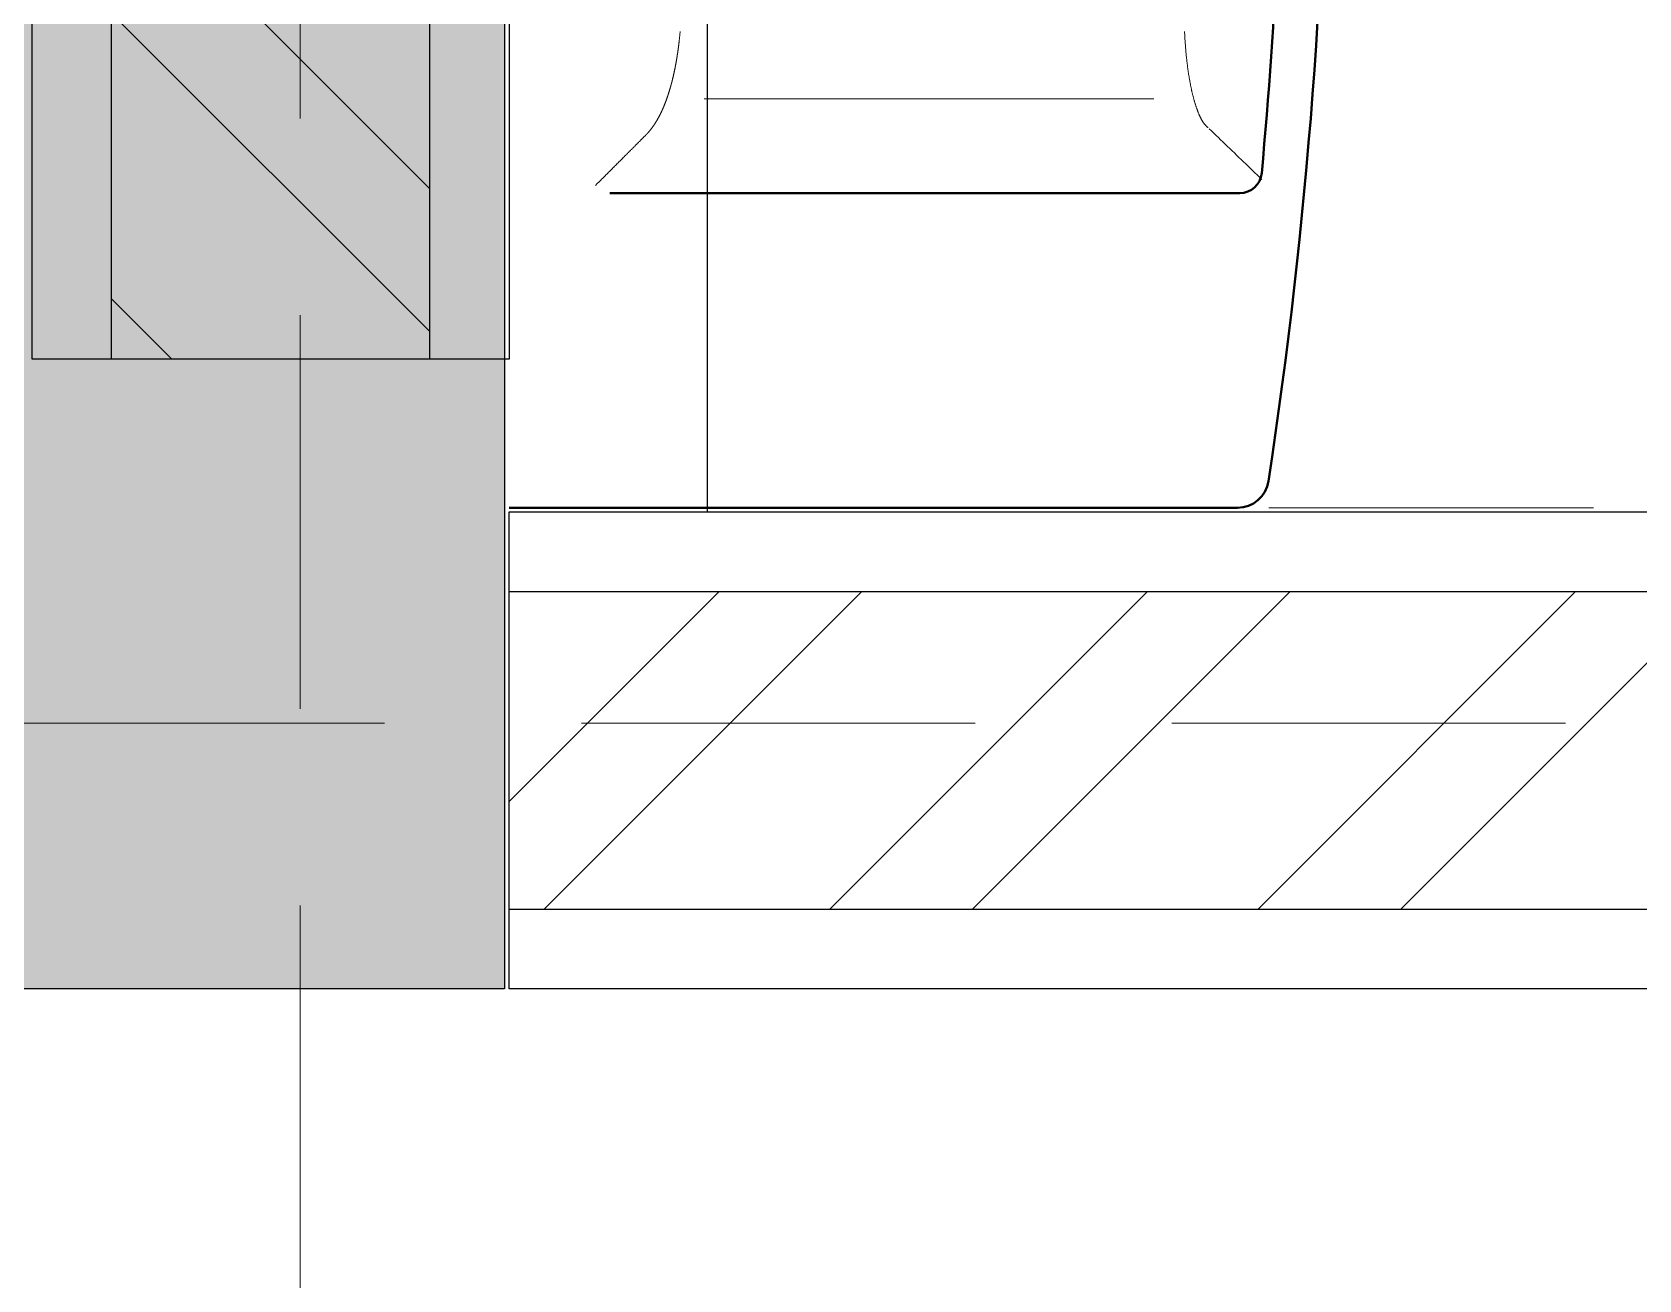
# Model space of a CAD drawing. Header units: millimetres. Extents: x 8 to 218431, y 13 to 56484.
# Drawn here: x 35397 to 35907, y 20606 to 21002 of the extents above; entities that cross this region are included whole.
import ezdxf

# ---------------------------------------------------------------- set-up
doc = ezdxf.new("R2010")
doc.units = ezdxf.units.MM
doc.header["$MEASUREMENT"] = 0
doc.linetypes.add('HIDDEN2', pattern=[0.1875, 0.125, -0.0625])
for name, color, linetype, lineweight in [('AS', 8, 'HIDDEN2', 5), ('BODY', 7, 'Continuous', 40), ('BODY2', 7, 'Continuous', 15), ('Dimensi', 252, 'Continuous', 9), ('HATCH', 8, 'Continuous', 5)]:
    doc.layers.add(name, color=color, linetype=linetype, lineweight=lineweight)
doc.layers.add('tampak', color=7, linetype='Continuous')
doc.layers.add('WALL', color=255, linetype='Continuous')

# ---------------------------------------------------------------- blocks, each defined once
blk = doc.blocks.new('*U94')
at = {"layer": 'HATCH'}
h = blk.add_hatch(dxfattribs=at)
h.set_pattern_fill('ANSI32', color=0, scale=10)
h.set_pattern_definition([(45, (1680.43, -10567.46), (-67.3519, 67.3519), []), (45, (1725.33, -10567.46), (-67.3519, 67.3519), [])])
h.paths.add_polyline_path([(8691.62, -50), (8691.62, 50), (8245.96, 50), (8245.96, -50)])
at = {"layer": 'WALL', "color": 0}
for points in [[(8245.96, 75), (8691.62, 75), (8691.62, -75), (8245.96, -75)], [(8245.96, 50), (8691.62, 50), (8691.62, -50), (8245.96, -50)]]:
    blk.add_lwpolyline(points, close=True, dxfattribs=at)
blk = doc.blocks.new('*U16')
at = {"layer": 'HATCH'}
h = blk.add_hatch(dxfattribs=at)
h.set_pattern_fill('ANSI32', color=0, scale=10)
h.set_pattern_definition([(45, (-20295.84, -10567.46), (-67.3519, 67.3519), []), (45, (-20250.935, -10567.46), (-67.3519, 67.3519), [])])
h.paths.add_polyline_path([(-3332.89, 50), (-3332.89, -50), (-1705.79, -50), (-1705.79, 50)])
at = {"layer": 'WALL', "color": 0}
for points in [[(-3332.89, 75), (-1705.79, 75), (-1705.79, -75), (-3332.89, -75)], [(-3332.89, 50), (-1705.79, 50), (-1705.79, -50), (-3332.89, -50)]]:
    blk.add_lwpolyline(points, close=True, dxfattribs=at)
blk = doc.blocks.new('A$Cbe85e2cb')
at = {"layer": 'BODY'}
for points in [[(0.00849, 0.25572, -0.075788), (0.50151, 0.25572)], [(0.10636, 0.25357, -0.045928), (0.40364, 0.25357)], [(0, 0.24583, -0.370565), (0.00849, 0.25572)], [(0.1, 0.2466, -0.387577), (0.10636, 0.25357)]]:
    blk.add_lwpolyline(points, format="xyb", dxfattribs=at)
for points in [[(0, 0.24583), (0, 0.0144)], [(0.1, 0.2466), (0.1, 0.0464)]]:
    blk.add_lwpolyline(points, dxfattribs=at)
at = {"layer": 'BODY2'}
for points in [[(0.12046, 0.23688), (0.11976, 0.23761), (0.11907, 0.23834), (0.11837, 0.23906), (0.11767, 0.23979), (0.11697, 0.24052), (0.11627, 0.24125), (0.11557, 0.24197), (0.11487, 0.2427), (0.11417, 0.24343), (0.11347, 0.24415), (0.11277, 0.24488), (0.11207, 0.2456), (0.11137, 0.24633), (0.11067, 0.24706), (0.10998, 0.24778), (0.10928, 0.24851), (0.10858, 0.24923), (0.10788, 0.24996), (0.10718, 0.25068), (0.10648, 0.25141), (0.10578, 0.25213), (0.10508, 0.25285), (0.10438, 0.25358)], [(0.12078, 0.23649), (0.12087, 0.2364), (0.12096, 0.23631), (0.12104, 0.23623), (0.12111, 0.23615), (0.12118, 0.23608), (0.12126, 0.23601), (0.12133, 0.23594), (0.1214, 0.23587), (0.12148, 0.2358), (0.12155, 0.23574), (0.12162, 0.23567), (0.12169, 0.23561), (0.12176, 0.23555), (0.12183, 0.23549), (0.1219, 0.23543), (0.12197, 0.23537), (0.12205, 0.23531), (0.12213, 0.23526), (0.1222, 0.2352), (0.12228, 0.23514), (0.12237, 0.23508), (0.12245, 0.23502), (0.12254, 0.23496), (0.12263, 0.2349), (0.12272, 0.23485), (0.12281, 0.23479), (0.12291, 0.23473), (0.123, 0.23467), (0.12311, 0.23461), (0.12321, 0.23455), (0.12332, 0.23449), (0.12343, 0.23443), (0.12354, 0.23436), (0.12365, 0.2343), (0.12377, 0.23424), (0.12389, 0.23418), (0.12402, 0.23412), (0.12414, 0.23406), (0.12427, 0.23399), (0.1244, 0.23393), (0.12454, 0.23387), (0.12467, 0.23381), (0.12481, 0.23375), (0.12495, 0.23368), (0.1251, 0.23362), (0.12524, 0.23356), (0.12539, 0.2335), (0.12554, 0.23344), (0.1257, 0.23338), (0.12585, 0.23332), (0.12601, 0.23325), (0.12617, 0.23319), (0.12633, 0.23313), (0.1265, 0.23307), (0.12666, 0.23301), (0.12683, 0.23295), (0.127, 0.23289), (0.12717, 0.23283), (0.12735, 0.23277), (0.12752, 0.23272), (0.1277, 0.23266), (0.12788, 0.2326), (0.12806, 0.23254), (0.12825, 0.23248), (0.12843, 0.23243), (0.12862, 0.23237), (0.12881, 0.23231), (0.129, 0.23226), (0.12919, 0.2322), (0.12938, 0.23214), (0.12958, 0.23209), (0.12977, 0.23204), (0.12997, 0.23198), (0.13017, 0.23193), (0.13037, 0.23187), (0.13058, 0.23182), (0.13078, 0.23177), (0.13099, 0.23172), (0.13119, 0.23166), (0.1314, 0.23161), (0.13161, 0.23156), (0.13182, 0.23151), (0.13204, 0.23146), (0.13225, 0.23141), (0.13247, 0.23136), (0.13268, 0.23131), (0.1329, 0.23126), (0.13312, 0.23122), (0.13334, 0.23117), (0.13356, 0.23112), (0.13378, 0.23108), (0.13401, 0.23103), (0.13423, 0.23099), (0.13446, 0.23094), (0.13469, 0.2309), (0.13492, 0.23085), (0.13515, 0.23081), (0.13538, 0.23076), (0.13561, 0.23072), (0.13584, 0.23068), (0.13608, 0.23064), (0.13631, 0.2306), (0.13655, 0.23056), (0.13679, 0.23052), (0.13703, 0.23048), (0.13727, 0.23044), (0.13751, 0.2304), (0.13775, 0.23036), (0.13799, 0.23032), (0.13824, 0.23028), (0.13848, 0.23025), (0.13873, 0.23021), (0.13898, 0.23018), (0.13923, 0.23014), (0.13948, 0.23011), (0.13973, 0.23007), (0.13998, 0.23004), (0.14023, 0.23), (0.14049, 0.22997), (0.14074, 0.22994), (0.141, 0.22991), (0.14125, 0.22988), (0.14151, 0.22984), (0.14177, 0.22981), (0.14203, 0.22978), (0.14229, 0.22975), (0.14255, 0.22973), (0.14281, 0.2297), (0.14308, 0.22967), (0.14334, 0.22964), (0.14361, 0.22961), (0.14387, 0.22959), (0.14414, 0.22956), (0.14441, 0.22954), (0.14468, 0.22951), (0.14495, 0.22949), (0.14522, 0.22946), (0.14549, 0.22944), (0.14577, 0.22941), (0.14604, 0.22939), (0.14631, 0.22937), (0.14659, 0.22935), (0.14687, 0.22933), (0.14714, 0.22931), (0.14742, 0.22928), (0.1477, 0.22926), (0.14798, 0.22924), (0.14826, 0.22923), (0.14855, 0.22921), (0.14883, 0.22919), (0.14911, 0.22917), (0.1494, 0.22915), (0.14968, 0.22914), (0.14997, 0.22912), (0.15026, 0.2291), (0.15055, 0.22909), (0.15084, 0.22907), (0.15113, 0.22906), (0.15142, 0.22904)], [(0.13, 0.21927), (0.13, 0.0764)], [(0.10246, 0.04186), (0.10302, 0.04242), (0.10358, 0.04298), (0.10413, 0.04353), (0.10441, 0.04381), (0.10469, 0.04409), (0.10496, 0.04436), (0.10524, 0.04464), (0.10552, 0.04492), (0.10579, 0.04519), (0.10607, 0.04547), (0.10635, 0.04575), (0.10662, 0.04602), (0.1069, 0.0463), (0.10718, 0.04658), (0.10745, 0.04685), (0.10773, 0.04713), (0.108, 0.0474), (0.10828, 0.04768), (0.10855, 0.04795), (0.10883, 0.04823), (0.1091, 0.0485), (0.10938, 0.04878), (0.10965, 0.04905), (0.10992, 0.04932), (0.1102, 0.0496), (0.11047, 0.04987), (0.11074, 0.05014), (0.11102, 0.05042), (0.11129, 0.05069), (0.11156, 0.05096), (0.11183, 0.05123), (0.11197, 0.05137), (0.1121, 0.0515), (0.11224, 0.05164), (0.11238, 0.05178), (0.11251, 0.05191), (0.11265, 0.05205), (0.11278, 0.05218), (0.11292, 0.05232), (0.11305, 0.05245), (0.11319, 0.05259), (0.11332, 0.05272), (0.11346, 0.05286), (0.11359, 0.05299), (0.11373, 0.05313), (0.11386, 0.05326), (0.11399, 0.05339), (0.11413, 0.05353), (0.11426, 0.05366), (0.1144, 0.0538), (0.11453, 0.05393), (0.11466, 0.05406), (0.1148, 0.0542), (0.11493, 0.05433), (0.11507, 0.05447), (0.1152, 0.0546), (0.11533, 0.05473), (0.11547, 0.05487), (0.1156, 0.055), (0.11573, 0.05513), (0.11586, 0.05526), (0.116, 0.0554), (0.11613, 0.05553), (0.11626, 0.05566), (0.1164, 0.0558), (0.11653, 0.05593), (0.11666, 0.05606), (0.11679, 0.05619), (0.11692, 0.05632), (0.11706, 0.05646), (0.11719, 0.05659), (0.11732, 0.05672), (0.11745, 0.05685), (0.11758, 0.05698), (0.11771, 0.05711), (0.11785, 0.05725), (0.11798, 0.05738), (0.11811, 0.05751), (0.11824, 0.05764), (0.11837, 0.05777), (0.1184, 0.0578), (0.11841, 0.05781), (0.11841, 0.05781), (0.11842, 0.05782), (0.11842, 0.05782), (0.11843, 0.05783), (0.11843, 0.05783), (0.11844, 0.05784), (0.11844, 0.05784), (0.11845, 0.05785), (0.11846, 0.05786), (0.11847, 0.05787), (0.11848, 0.05788), (0.11849, 0.05789), (0.1185, 0.0579), (0.11851, 0.05791), (0.11852, 0.05792), (0.11856, 0.05796), (0.11861, 0.05801), (0.11865, 0.05805), (0.1187, 0.05809), (0.11874, 0.05814), (0.11879, 0.05818), (0.11883, 0.05822), (0.11888, 0.05826), (0.11892, 0.05831), (0.11897, 0.05835), (0.11901, 0.05839), (0.11906, 0.05843), (0.11911, 0.05847), (0.11915, 0.05852), (0.1192, 0.05856), (0.11925, 0.0586), (0.11929, 0.05864), (0.11934, 0.05868), (0.11939, 0.05872), (0.11943, 0.05876), (0.11948, 0.05881), (0.11953, 0.05885), (0.11958, 0.05889), (0.11962, 0.05893), (0.11967, 0.05897), (0.11972, 0.05901), (0.11977, 0.05905), (0.11982, 0.05909), (0.11987, 0.05913), (0.11992, 0.05917), (0.11997, 0.05921), (0.12001, 0.05925), (0.12006, 0.05929), (0.12011, 0.05933), (0.12016, 0.05937), (0.12021, 0.05941), (0.12026, 0.05945), (0.12031, 0.05948), (0.12036, 0.05952), (0.12041, 0.05956), (0.12046, 0.0596), (0.12052, 0.05964), (0.12057, 0.05968), (0.12062, 0.05972), (0.12067, 0.05976), (0.12072, 0.05979), (0.12077, 0.05983), (0.12082, 0.05987), (0.12088, 0.05991), (0.12093, 0.05995), (0.12098, 0.05998), (0.12103, 0.06002), (0.12108, 0.06006), (0.12114, 0.0601), (0.12119, 0.06013), (0.12124, 0.06017), (0.1213, 0.06021), (0.12135, 0.06025), (0.1214, 0.06028), (0.12146, 0.06032), (0.12151, 0.06036), (0.12156, 0.06039), (0.12162, 0.06043), (0.12167, 0.06047), (0.12173, 0.0605), (0.12178, 0.06054), (0.12184, 0.06057), (0.12189, 0.06061), (0.12195, 0.06065), (0.122, 0.06068), (0.12206, 0.06072), (0.12211, 0.06075), (0.12217, 0.06079), (0.12222, 0.06083), (0.12228, 0.06086), (0.12234, 0.0609), (0.12239, 0.06093), (0.12245, 0.06097), (0.12251, 0.061), (0.12256, 0.06104), (0.12262, 0.06107), (0.12268, 0.06111), (0.12273, 0.06114), (0.12279, 0.06118), (0.12285, 0.06121), (0.12291, 0.06125), (0.12296, 0.06128), (0.12302, 0.06131), (0.12308, 0.06135), (0.12314, 0.06138), (0.1232, 0.06142), (0.12326, 0.06145), (0.12331, 0.06149), (0.12337, 0.06152), (0.12343, 0.06155), (0.12349, 0.06159), (0.12355, 0.06162), (0.12361, 0.06165), (0.12367, 0.06169), (0.12373, 0.06172), (0.12379, 0.06175), (0.12385, 0.06179), (0.12391, 0.06182), (0.12397, 0.06185), (0.12403, 0.06189), (0.12409, 0.06192), (0.12415, 0.06195), (0.12421, 0.06199), (0.12427, 0.06202), (0.12434, 0.06205), (0.1244, 0.06208), (0.12446, 0.06212), (0.12452, 0.06215), (0.12458, 0.06218), (0.12465, 0.06221), (0.12471, 0.06224), (0.12477, 0.06228), (0.12483, 0.06231), (0.1249, 0.06234), (0.12496, 0.06237), (0.12502, 0.0624), (0.12509, 0.06244), (0.12515, 0.06247), (0.12521, 0.0625), (0.12528, 0.06253), (0.12534, 0.06256), (0.1254, 0.06259), (0.12547, 0.06262), (0.12553, 0.06266), (0.1256, 0.06269), (0.12566, 0.06272), (0.12573, 0.06275), (0.12579, 0.06278), (0.12586, 0.06281), (0.12592, 0.06284), (0.12599, 0.06287), (0.12605, 0.0629), (0.12612, 0.06293), (0.12618, 0.06296), (0.12625, 0.06299), (0.12632, 0.06302), (0.12638, 0.06305), (0.12645, 0.06308), (0.12652, 0.06311), (0.12658, 0.06314), (0.12665, 0.06317), (0.12672, 0.0632), (0.12678, 0.06323), (0.12685, 0.06326), (0.12692, 0.06329), (0.12699, 0.06332), (0.12705, 0.06335), (0.12712, 0.06338), (0.12719, 0.06341), (0.12726, 0.06344), (0.12733, 0.06347), (0.1274, 0.0635), (0.12747, 0.06353), (0.12753, 0.06356), (0.1276, 0.06358), (0.12767, 0.06361), (0.12774, 0.06364), (0.12781, 0.06367), (0.12788, 0.0637), (0.12795, 0.06373), (0.12802, 0.06376), (0.12809, 0.06378), (0.12816, 0.06381), (0.12823, 0.06384), (0.1283, 0.06387), (0.12837, 0.0639), (0.12845, 0.06393), (0.12852, 0.06395), (0.12859, 0.06398), (0.12866, 0.06401), (0.12873, 0.06404), (0.1288, 0.06406), (0.12887, 0.06409), (0.12895, 0.06412), (0.12902, 0.06415), (0.12909, 0.06417), (0.12916, 0.0642), (0.12924, 0.06423), (0.12931, 0.06426), (0.12938, 0.06428), (0.12946, 0.06431), (0.12953, 0.06434), (0.1296, 0.06436), (0.12968, 0.06439), (0.12975, 0.06442), (0.12982, 0.06444), (0.1299, 0.06447), (0.12997, 0.0645), (0.13005, 0.06452), (0.13012, 0.06455), (0.13019, 0.06458), (0.13027, 0.0646), (0.13034, 0.06463), (0.13042, 0.06466), (0.1305, 0.06468), (0.13057, 0.06471), (0.13065, 0.06473), (0.13072, 0.06476), (0.1308, 0.06478), (0.13087, 0.06481), (0.13095, 0.06484), (0.13103, 0.06486), (0.1311, 0.06489), (0.13118, 0.06491), (0.13126, 0.06494), (0.13133, 0.06496), (0.13141, 0.06499), (0.13149, 0.06501), (0.13156, 0.06504), (0.13164, 0.06506), (0.13172, 0.06509), (0.1318, 0.06511), (0.13188, 0.06514), (0.13195, 0.06516), (0.13203, 0.06519), (0.13211, 0.06521), (0.13219, 0.06524), (0.13227, 0.06526), (0.13235, 0.06529), (0.13243, 0.06531), (0.1325, 0.06533), (0.13258, 0.06536), (0.13266, 0.06538), (0.13274, 0.06541), (0.13282, 0.06543), (0.1329, 0.06545), (0.13298, 0.06548), (0.13306, 0.0655), (0.13314, 0.06553), (0.13322, 0.06555), (0.1333, 0.06557), (0.13339, 0.0656), (0.13347, 0.06562), (0.13355, 0.06564), (0.13363, 0.06567), (0.13371, 0.06569), (0.13379, 0.06571), (0.13387, 0.06574), (0.13395, 0.06576), (0.13404, 0.06578), (0.13412, 0.0658), (0.1342, 0.06583), (0.13428, 0.06585), (0.13437, 0.06587), (0.13445, 0.06589), (0.13453, 0.06592), (0.13461, 0.06594), (0.1347, 0.06596), (0.13478, 0.06598), (0.13486, 0.06601), (0.13495, 0.06603), (0.13503, 0.06605), (0.13511, 0.06607), (0.1352, 0.06609), (0.13528, 0.06612), (0.13537, 0.06614), (0.13545, 0.06616), (0.13554, 0.06618), (0.13562, 0.0662), (0.13571, 0.06622), (0.13579, 0.06625), (0.13588, 0.06627), (0.13596, 0.06629), (0.13605, 0.06631), (0.13613, 0.06633), (0.13622, 0.06635), (0.1363, 0.06637), (0.13639, 0.06639), (0.13647, 0.06641), (0.13656, 0.06643), (0.13665, 0.06646), (0.13673, 0.06648), (0.13682, 0.0665), (0.13691, 0.06652), (0.13699, 0.06654), (0.13708, 0.06656), (0.13717, 0.06658), (0.13726, 0.0666), (0.13734, 0.06662), (0.13743, 0.06664), (0.13752, 0.06666), (0.13761, 0.06668), (0.13769, 0.0667), (0.13778, 0.06672), (0.13787, 0.06674), (0.13796, 0.06676), (0.13805, 0.06678), (0.13814, 0.0668), (0.13822, 0.06682), (0.13831, 0.06683), (0.1384, 0.06685), (0.13849, 0.06687), (0.13858, 0.06689), (0.13867, 0.06691), (0.13876, 0.06693), (0.13885, 0.06695), (0.13894, 0.06697), (0.13903, 0.06699), (0.13912, 0.06701), (0.13921, 0.06702), (0.1393, 0.06704), (0.13939, 0.06706), (0.13948, 0.06708), (0.13957, 0.0671), (0.13966, 0.06712), (0.13975, 0.06713), (0.13984, 0.06715), (0.13993, 0.06717), (0.14003, 0.06719), (0.14012, 0.06721), (0.14021, 0.06722), (0.1403, 0.06724), (0.14039, 0.06726), (0.14048, 0.06728), (0.14058, 0.06729), (0.14067, 0.06731), (0.14076, 0.06733), (0.14085, 0.06735), (0.14095, 0.06736), (0.14104, 0.06738), (0.14113, 0.0674), (0.14122, 0.06741), (0.14132, 0.06743), (0.14141, 0.06745), (0.1415, 0.06746), (0.1416, 0.06748), (0.14169, 0.0675), (0.14178, 0.06751), (0.14188, 0.06753), (0.14197, 0.06755), (0.14206, 0.06756), (0.14216, 0.06758), (0.14225, 0.0676), (0.14235, 0.06761), (0.14244, 0.06763), (0.14254, 0.06764), (0.14263, 0.06766), (0.14273, 0.06768), (0.14282, 0.06769), (0.14292, 0.06771), (0.14301, 0.06772), (0.14311, 0.06774), (0.1432, 0.06775), (0.1433, 0.06777), (0.14339, 0.06778), (0.14349, 0.0678), (0.14358, 0.06782), (0.14368, 0.06783), (0.14378, 0.06785), (0.14387, 0.06786), (0.14397, 0.06787), (0.14406, 0.06789), (0.14416, 0.0679), (0.14426, 0.06792), (0.14435, 0.06793), (0.14445, 0.06795), (0.14455, 0.06796), (0.14464, 0.06798), (0.14474, 0.06799), (0.14484, 0.06801), (0.14494, 0.06802), (0.14503, 0.06803), (0.14513, 0.06805), (0.14523, 0.06806), (0.14533, 0.06808), (0.14542, 0.06809), (0.14552, 0.0681), (0.14562, 0.06812), (0.14572, 0.06813), (0.14582, 0.06814), (0.14591, 0.06816), (0.14601, 0.06817), (0.14611, 0.06818), (0.14621, 0.0682), (0.14631, 0.06821), (0.14641, 0.06822), (0.14651, 0.06823), (0.1466, 0.06825), (0.1467, 0.06826), (0.1468, 0.06827), (0.1469, 0.06829), (0.147, 0.0683), (0.1471, 0.06831), (0.1472, 0.06832), (0.1473, 0.06834), (0.1474, 0.06835), (0.1475, 0.06836), (0.1476, 0.06837), (0.1477, 0.06838), (0.1478, 0.0684), (0.1479, 0.06841), (0.148, 0.06842), (0.1481, 0.06843), (0.1482, 0.06844), (0.1483, 0.06845), (0.1485, 0.06848), (0.14871, 0.0685), (0.14891, 0.06852), (0.14911, 0.06855), (0.14931, 0.06857), (0.14952, 0.06859), (0.14972, 0.06861), (0.14992, 0.06863), (0.15013, 0.06865), (0.15033, 0.06867), (0.15054, 0.06869), (0.15074, 0.06871), (0.15095, 0.06873), (0.15116, 0.06875), (0.15136, 0.06877)]]:
    blk.add_lwpolyline(points, dxfattribs=at)
at = {"layer": 'Dimensi'}
blk.add_lwpolyline([(0, 0.25583), (0, 0.35904)], dxfattribs=at)
blk = doc.blocks.new('KOLOM')
at = {"layer": 'tampak', "transparency": 33554687}
h = blk.add_hatch(color=256, dxfattribs=at)
h.dxf.hatch_style = 1
h.paths.add_polyline_path([(1772059.28, 57866.87), (1772059.28, 57666.87), (1771559.28, 57666.87), (1771559.28, 57866.87)])
h.paths.add_polyline_path([(1775070.74, 57666.87), (1774870.74, 57666.87), (1774870.74, 58166.87), (1775070.74, 58166.87)])
blk.add_lwpolyline([(1775070.74, 57666.87), (1774870.74, 57666.87), (1774870.74, 58166.87), (1775070.74, 58166.87), (1775070.74, 57666.87)])
blk = doc.blocks.new('GRID')
at = {"layer": 'AS', "ltscale": 1000}
for p, q in [((1824646.67, 42943.3), (1824646.67, 63784.83)), ((1814236.02, 57751.24), (1830263.03, 57751.24))]:
    blk.add_line(p, q, dxfattribs=at)

msp = doc.modelspace()

# ---------------------------------------------------------------- linework, layer by layer
msp.add_lwpolyline([(35611.38, 21359.61), (35611.38, 20849.94)])

# ---------------------------------------------------------------- block references
for name, p in [('GRID', (-1789164.58, -36968.38)), ('KOLOM', (-1739523.75, -36968.38))]:
    msp.add_blockref(name, p)
for name, p, xscale, yscale, zscale, rotation in [('*U16', (35472.72, 19176.1), 1.009725849341427, 1.009725849341427, 1.009725849341427, 270), ('A$Cbe85e2cb', (35534.06, 20851.27), -999.337880212066, 999.337880212066, 999.337880212066, 270), ('*U94', (44324.61, 20774.21), 1.009725849341427, 1.009725849341427, 1.009725849341427, 180)]:
    msp.add_blockref(name, p, dxfattribs=dict(xscale=xscale, yscale=yscale, zscale=zscale, rotation=rotation))

doc.saveas('drawing.dxf')
